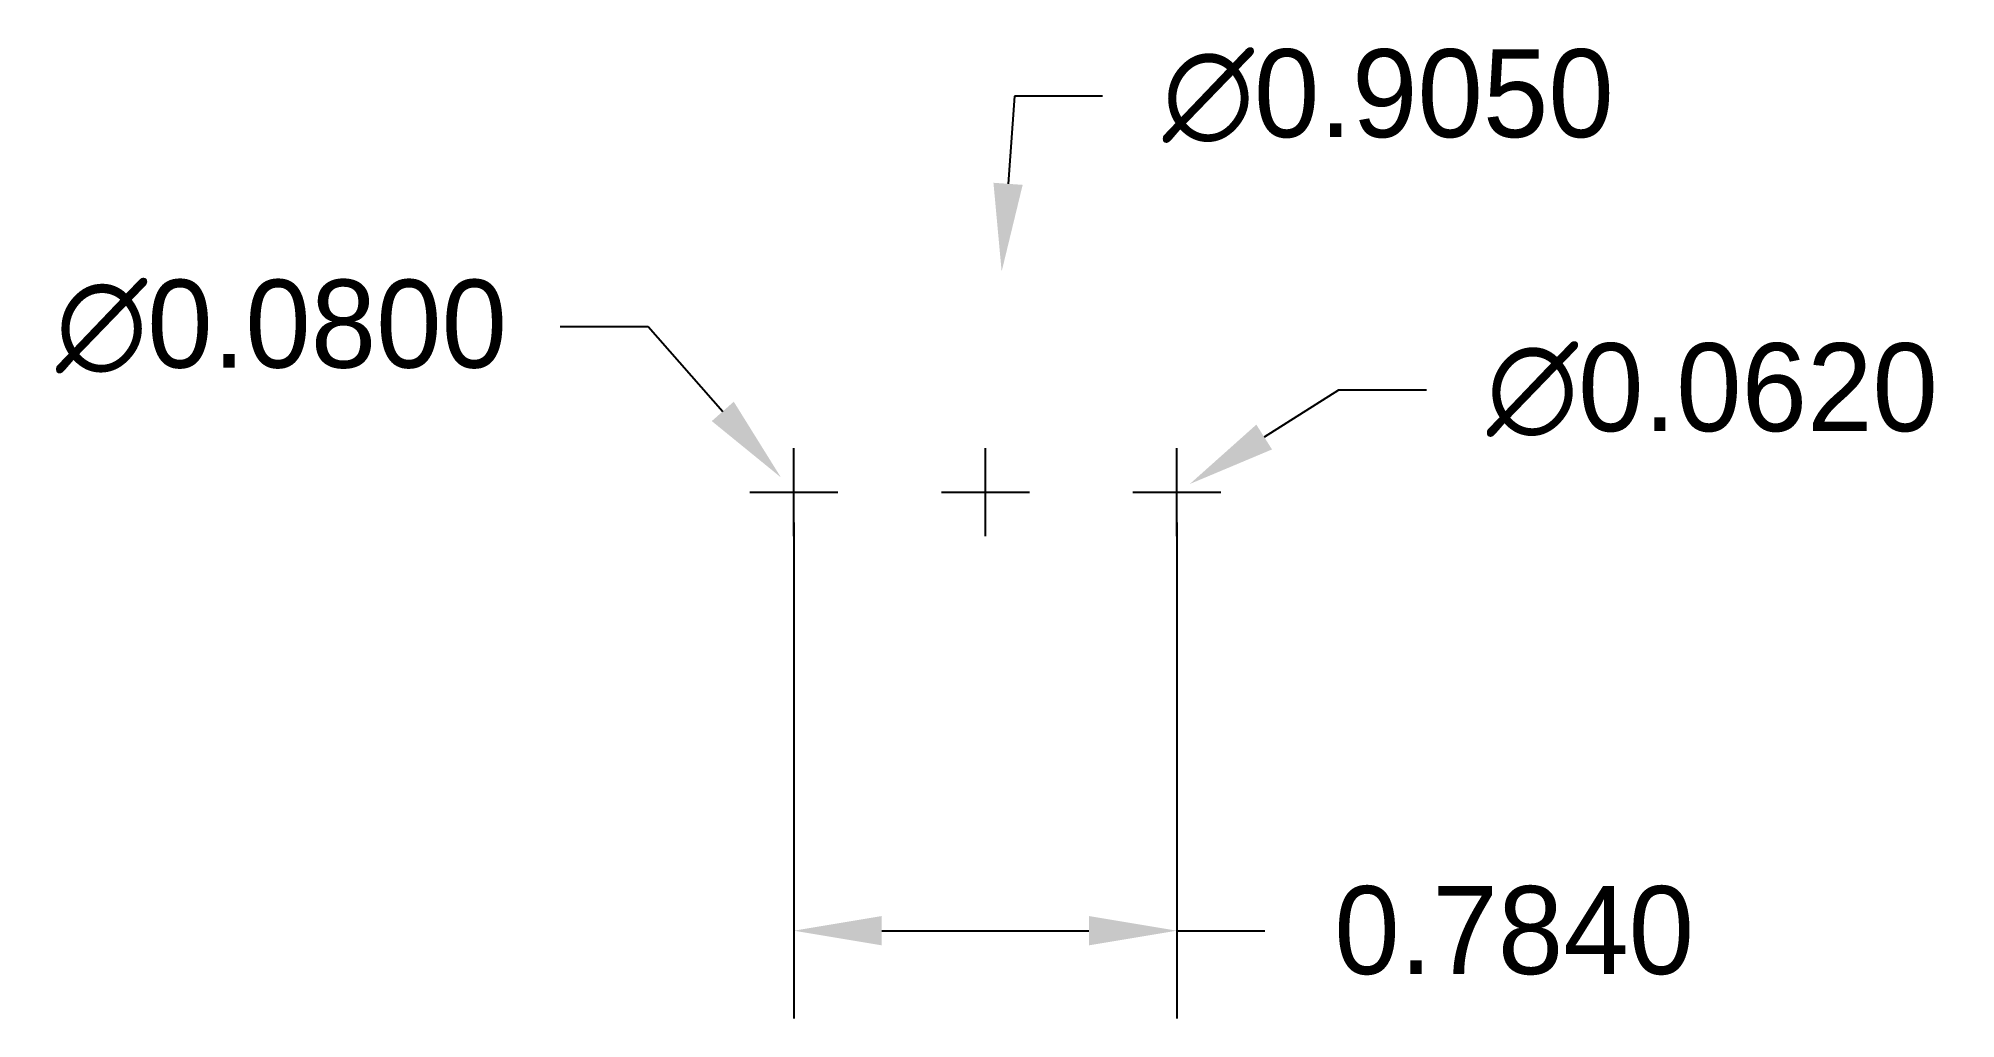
# Model space of a CAD drawing. Header units: inches. Extents: x 3.63 to 7.55, y 3.76 to 5.76.
import ezdxf

# ---------------------------------------------------------------- set-up
doc = ezdxf.new("R2010")
doc.units = ezdxf.units.IN
doc.header["$MEASUREMENT"] = 0
doc.layers.add('DIM', color=3, linetype='Continuous')
doc.dimstyles.get("Standard").update_dxf_attribs({"dimtxt": 0.18, "dimasz": 0.18, "dimexe": 0.18, "dimexo": 0.0625, "dimgap": 0.09, "dimtad": 0, "dimtih": 1, "dimtoh": 1, "dimdec": 4, "dimzin": 0, "dimdsep": 46, "dimtxsty": 'Standard', "dimcen": 0.09, "dimadec": 0, "dimazin": 0, "dimtfac": 1, "dimtdec": 4, "dimtofl": 0, "dimtmove": 0, "dimatfit": 3, "dimfxl": 0, "dimtolj": 1, "dimtzin": 0, "dimarcsym": 0})

# ---------------------------------------------------------------- blocks, each defined once
blk = doc.blocks.new('*D18')
at = {"layer": 'Defpoints', "color": 0}
for p in [(5.1474, 4.8648, -0.165), (5.2003, 4.8047, -0.165)]:
    blk.add_point(p, dxfattribs=at)
at = {"layer": 'DIM', "color": 0, "lineweight": -2}
for p, q in [((4.6957, 5.1734), (4.8757, 5.1734)), ((4.8757, 5.1734), (5.0285, 4.9999)), ((5.1738, 4.7447), (5.1738, 4.9247)), ((5.0838, 4.8347), (5.2638, 4.8347))]:
    blk.add_line(p, q, dxfattribs=at)
at = {"layer": 'DIM', "color": 0}
blk.add_solid([(5.051, 5.0197), (5.006, 4.98), (5.1474, 4.8648)], dxfattribs=at)
at = {"layer": 'DIM', "color": 0, "insert": (4.1257, 5.1734), "char_height": 0.18, "attachment_point": 5}
blk.add_mtext('\\A1;∅0.0800', dxfattribs=at)
blk = doc.blocks.new('*D19')
at = {"layer": 'Defpoints', "color": 0}
for p in [(5.9841, 4.8513, -0.165), (5.9316, 4.8182, -0.165)]:
    blk.add_point(p, dxfattribs=at)
at = {"layer": 'DIM', "color": 0, "lineweight": -2}
for p, q in [((6.2884, 5.0435), (6.1362, 4.9474)), ((6.4684, 5.0435), (6.2884, 5.0435)), ((5.9578, 4.7447), (5.9578, 4.9247)), ((5.8678, 4.8347), (6.0478, 4.8347))]:
    blk.add_line(p, q, dxfattribs=at)
at = {"layer": 'DIM', "color": 0}
blk.add_solid([(6.1202, 4.9728), (6.1523, 4.922), (5.9841, 4.8513)], dxfattribs=at)
at = {"layer": 'DIM', "color": 0, "insert": (7.0534, 5.0435), "char_height": 0.18, "attachment_point": 5}
blk.add_mtext('\\A1;∅0.0620', dxfattribs=at)
blk = doc.blocks.new('*D20')
at = {"layer": 'Defpoints', "color": 0}
for p in [(5.5991, 5.286, 0.049), (5.5335, 4.3834, 0.049)]:
    blk.add_point(p, dxfattribs=at)
at = {"layer": 'DIM', "color": 0, "lineweight": -2}
for p, q in [((5.6252, 5.6451), (5.6122, 5.4656)), ((5.8052, 5.6451), (5.6252, 5.6451)), ((5.5663, 4.7447), (5.5663, 4.9247)), ((5.4763, 4.8347), (5.6563, 4.8347))]:
    blk.add_line(p, q, dxfattribs=at)
at = {"layer": 'DIM', "color": 0}
blk.add_solid([(5.5823, 5.4677), (5.6421, 5.4634), (5.5991, 5.286)], dxfattribs=at)
at = {"layer": 'DIM', "color": 0, "insert": (6.3902, 5.6451), "char_height": 0.18, "attachment_point": 5}
blk.add_mtext('\\A1;∅0.9050', dxfattribs=at)
blk = doc.blocks.new('*D21')
at = {"layer": 'Defpoints', "color": 0}
for p in [(5.1738, 4.8347, -0.165), (5.9578, 4.8347, -0.165), (5.9578, 3.9372)]:
    blk.add_point(p, dxfattribs=at)
at = {"layer": 'DIM', "color": 0, "lineweight": -2}
for p, q in [((5.1738, 4.7722), (5.1738, 3.7572)), ((5.9578, 4.7722), (5.9578, 3.7572)), ((5.3538, 3.9372), (5.7778, 3.9372)), ((5.9578, 3.9372), (6.1378, 3.9372))]:
    blk.add_line(p, q, dxfattribs=at)
at = {"layer": 'DIM', "color": 0}
for points in [[(5.3538, 3.9672), (5.3538, 3.9072), (5.1738, 3.9372)], [(5.7778, 3.9672), (5.7778, 3.9072), (5.9578, 3.9372)]]:
    blk.add_solid(points, dxfattribs=at)
at = {"layer": 'DIM', "color": 0, "insert": (6.6478, 3.9372), "char_height": 0.18, "attachment_point": 5}
blk.add_mtext('\\A1;0.7840', dxfattribs=at)

msp = doc.modelspace()

# ---------------------------------------------------------------- dimensions: what is measured, and where the dimension line sits
at = {"layer": 'DIM'}
for p1, p2, picture, middle in [((5.53355, 4.38343, 0.049), (5.59914, 5.28605, 0.049), '*D20', (6.39023, 5.6451)), ((5.93163, 4.81818, -0.165), (5.98405, 4.85129, -0.165), '*D19', (7.05343, 5.04352))]:
    dim = msp.add_diameter_dim_2p(p1=p1, p2=p2, dimstyle='Standard', dxfattribs=at)
    dim.commit()
    dim.dimension.update_dxf_attribs({"geometry": picture, "text_midpoint": middle})
dim = msp.add_diameter_dim_2p(p1=(5.20027, 4.80471, -0.165), p2=(5.14741, 4.86476, -0.165), dimstyle='Standard', dxfattribs=at)
dim.commit()
dim.dimension.update_dxf_attribs({"geometry": '*D18', "text_midpoint": (4.12574, 5.17339), "dimtype": 163})
dim = msp.add_linear_dim(base=(5.95784, 3.93721), p1=(5.17384, 4.83474, -0.165), p2=(5.95784, 4.83474, -0.165), dimstyle='Standard', dxfattribs=at)
dim.commit()
dim.dimension.update_dxf_attribs({"geometry": '*D21', "text_midpoint": (6.64784, 3.93721)})

doc.saveas('drawing.dxf')
